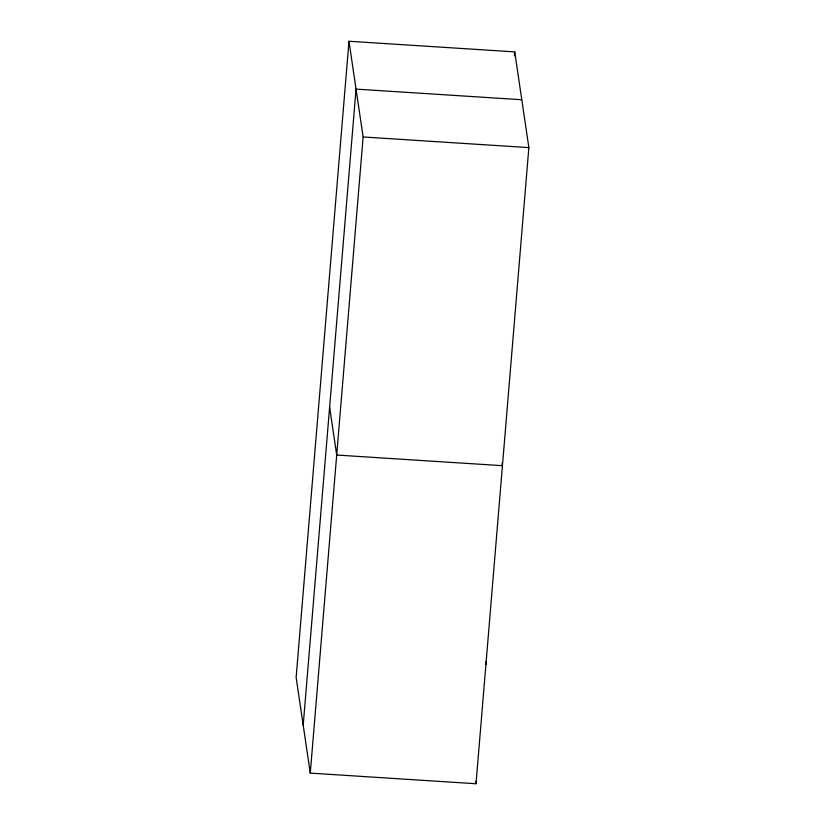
<?xml version="1.0" encoding="UTF-8"?>
<svg xmlns="http://www.w3.org/2000/svg" width="825" height="825" viewBox="0 0 825 825"><rect width="100%" height="100%" fill="white"/><g stroke="black" fill="none" stroke-linecap="round" stroke-linejoin="round"><path stroke-width="1.24" d="M348.985 41.25L296.134 677.397L310.272 773.107L476.015 783.75L528.866 147.603L514.728 51.892L348.985 41.25L363.124 136.971L310.272 773.107M303.198 725.257L356.049 89.11L521.802 99.742M514.408 55.739L514.728 51.892M363.124 136.971L528.866 147.603M502.064 463.155L502.435 465.682L336.693 455.039L329.629 407.179M485.554 661.959L485.925 664.476M475.643 781.234L476.015 783.75"/></g></svg>
